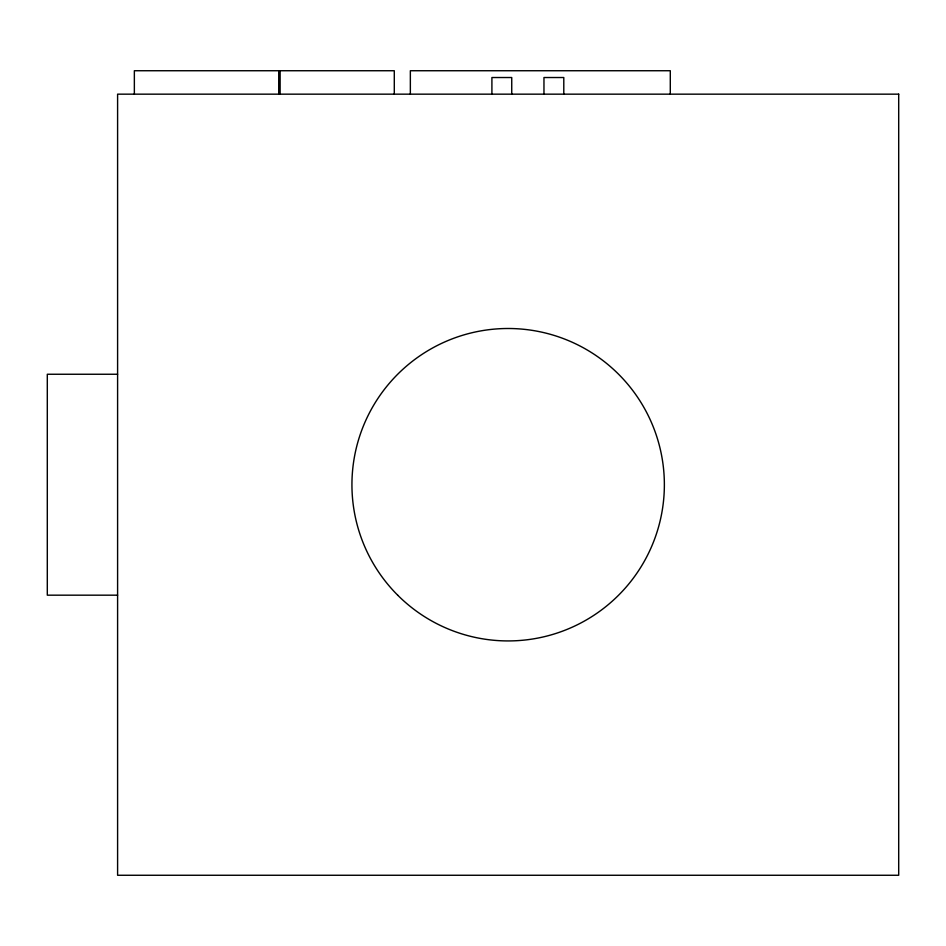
<?xml version="1.0" encoding="UTF-8"?>
<svg xmlns="http://www.w3.org/2000/svg" width="946" height="946" viewBox="0 0 946 946"><rect width="100%" height="100%" fill="white"/><g stroke="black" fill="none" stroke-linecap="round" stroke-linejoin="round"><path stroke-width="1.42" d="M117.6 374.249L47.3 374.249L47.3 595.176L117.6 595.176M670.288 94.162L670.288 70.737L410.351 70.737L410.351 94.162M563.792 94.162L563.792 77.525L543.962 77.525L543.962 94.162M511.739 94.162L511.739 77.525L491.908 77.525L491.908 94.162M394.293 94.162L394.293 70.737L134.356 70.737L134.356 94.162M280.122 70.737L280.122 94.162M278.727 70.737L278.727 94.162M898.7 94.162L117.6 94.162L117.6 875.263L898.7 875.263L898.7 94.162M397.687 595.176A156.22 156.22 0 0 0 659.043 525.148A156.22 156.22 0 0 0 467.714 333.82A156.22 156.22 0 0 0 397.687 595.176"/></g></svg>
